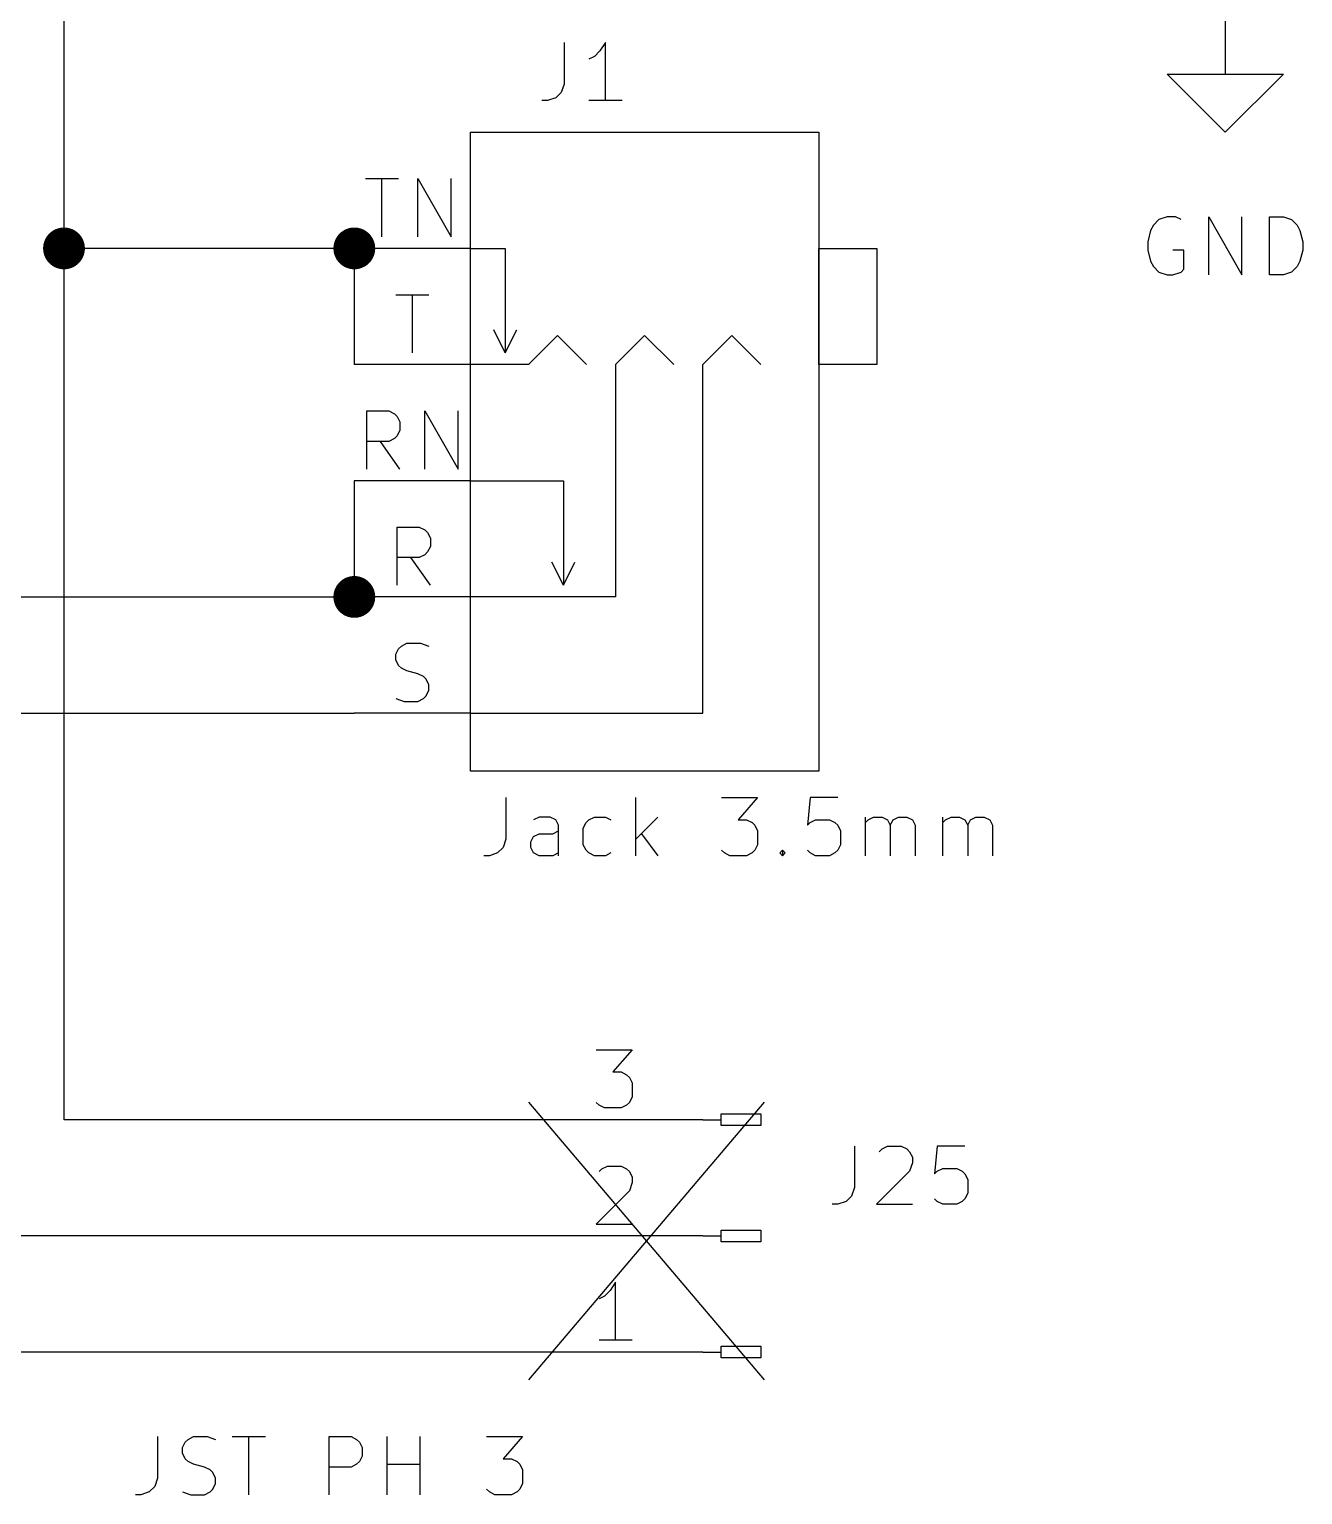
# Model space of a CAD drawing. Extents: x 0.4 to 11.3, y -7.9 to -0.4.
# Drawn here: x 1.82 to 2.917, y -5.223 to -3.961 of the extents above; entities that cross this region are included whole.
import ezdxf

# ---------------------------------------------------------------- set-up
doc = ezdxf.new("R2010")
doc.units = 0
doc.header["$MEASUREMENT"] = 0
for name, color, linetype in [('CYAN2', 4, 'CONTINUOUS'), ('GRAY3', 9, 'CONTINUOUS'), ('GREEN3', 91, 'CONTINUOUS'), ('LORANGE', 41, 'CONTINUOUS'), ('LYELLOW', 51, 'CONTINUOUS'), ('RED2', 1, 'CONTINUOUS'), ('RED3', 11, 'CONTINUOUS')]:
    doc.layers.add(name, color=color, linetype=linetype)

msp = doc.modelspace()

# ---------------------------------------------------------------- linework, layer by layer
at = {"layer": 'CYAN2', "linetype": 'CONTINUOUS'}
for p, q in [((2.2806, -3.9728), (2.2806, -4.0085)), ((2.3163, -3.9728), (2.3115, -3.9799)), ((2.3163, -4.0228), (2.3163, -3.9728)), ((2.3068, -3.9847), (2.302, -3.9871)), ((2.3115, -3.9799), (2.3068, -3.9847)), ((2.2806, -4.0085), (2.2782, -4.0157)), ((2.2663, -4.0228), (2.2615, -4.0228)), ((2.2734, -4.0204), (2.2663, -4.0228)), ((2.2782, -4.0157), (2.2734, -4.0204)), ((2.3306, -4.0228), (2.302, -4.0228)), ((2.8, -4.1228), (2.7929, -4.1252)), ((2.8071, -4.1228), (2.8, -4.1228)), ((2.8119, -4.1252), (2.8071, -4.1228)), ((2.8357, -4.1728), (2.8357, -4.1228)), ((2.8357, -4.1228), (2.8643, -4.1728)), ((2.8643, -4.1728), (2.8643, -4.1228)), ((2.8881, -4.1728), (2.8881, -4.1228)), ((2.8881, -4.1228), (2.9, -4.1228)), ((2.9, -4.1228), (2.9071, -4.1252)), ((2.7857, -4.1347), (2.7833, -4.1442)), ((2.7881, -4.1299), (2.7857, -4.1347)), ((2.7929, -4.1252), (2.7881, -4.1299)), ((2.9071, -4.1252), (2.9119, -4.1299)), ((2.9119, -4.1299), (2.9143, -4.1347)), ((2.9143, -4.1347), (2.9167, -4.1442)), ((2.7833, -4.1442), (2.7833, -4.1514)), ((2.9167, -4.1442), (2.9167, -4.1514)), ((2.7833, -4.1514), (2.7857, -4.1609)), ((2.7857, -4.1609), (2.7881, -4.1657)), ((2.8143, -4.1514), (2.8048, -4.1514)), ((2.8143, -4.168), (2.8143, -4.1514)), ((2.9143, -4.1609), (2.9119, -4.1657)), ((2.9167, -4.1514), (2.9143, -4.1609)), ((2.7881, -4.1657), (2.7929, -4.1704)), ((2.7929, -4.1704), (2.8, -4.1728)), ((2.8, -4.1728), (2.8048, -4.1728)), ((2.8048, -4.1728), (2.8119, -4.1704)), ((2.8119, -4.1704), (2.8143, -4.168)), ((2.9, -4.1728), (2.8881, -4.1728)), ((2.9071, -4.1704), (2.9, -4.1728)), ((2.9119, -4.1657), (2.9071, -4.1704)), ((2.2306, -4.6228), (2.2306, -4.6585)), ((2.3425, -4.6728), (2.3425, -4.6228)), ((2.4163, -4.6228), (2.4472, -4.6228)), ((2.4472, -4.6228), (2.4306, -4.6419)), ((2.4925, -4.6228), (2.4901, -4.6466)), ((2.5163, -4.6228), (2.4925, -4.6228)), ((2.2591, -4.6395), (2.2544, -4.6419)), ((2.2687, -4.6395), (2.2591, -4.6395)), ((2.2734, -4.6419), (2.2687, -4.6395)), ((2.2758, -4.6466), (2.2734, -4.6419)), ((2.2996, -4.6442), (2.302, -4.6419)), ((2.302, -4.6419), (2.3068, -4.6395)), ((2.3068, -4.6395), (2.3163, -4.6395)), ((2.3163, -4.6395), (2.321, -4.6419)), ((2.3615, -4.6395), (2.3425, -4.6585)), ((2.4306, -4.6419), (2.4377, -4.6419)), ((2.4377, -4.6419), (2.4425, -4.6442)), ((2.4925, -4.6442), (2.4972, -4.6419)), ((2.4972, -4.6419), (2.5091, -4.6419)), ((2.5091, -4.6419), (2.5139, -4.6442)), ((2.5401, -4.6728), (2.5401, -4.6395)), ((2.5401, -4.6442), (2.5425, -4.6419)), ((2.5425, -4.6419), (2.5472, -4.6395)), ((2.5472, -4.6395), (2.5544, -4.6395)), ((2.5544, -4.6395), (2.5591, -4.6419)), ((2.5591, -4.6419), (2.5615, -4.6466)), ((2.5615, -4.6466), (2.5639, -4.6419)), ((2.5639, -4.6419), (2.5687, -4.6395)), ((2.5687, -4.6395), (2.5758, -4.6395)), ((2.5758, -4.6395), (2.5806, -4.6419)), ((2.5806, -4.6419), (2.5829, -4.6466)), ((2.6068, -4.6728), (2.6068, -4.6395)), ((2.6068, -4.6442), (2.6091, -4.6419)), ((2.6091, -4.6419), (2.6139, -4.6395)), ((2.6139, -4.6395), (2.621, -4.6395)), ((2.621, -4.6395), (2.6258, -4.6419)), ((2.6258, -4.6419), (2.6282, -4.6466)), ((2.6282, -4.6466), (2.6306, -4.6419)), ((2.6306, -4.6419), (2.6353, -4.6395)), ((2.6353, -4.6395), (2.6425, -4.6395)), ((2.6425, -4.6395), (2.6472, -4.6419)), ((2.6472, -4.6419), (2.6496, -4.6466)), ((2.2544, -4.6561), (2.2591, -4.6538)), ((2.2591, -4.6538), (2.271, -4.6538)), ((2.271, -4.6538), (2.2758, -4.6514)), ((2.2758, -4.6728), (2.2758, -4.6466)), ((2.2972, -4.649), (2.2996, -4.6442)), ((2.2972, -4.6633), (2.2972, -4.649)), ((2.3472, -4.6538), (2.3615, -4.6728)), ((2.4425, -4.6442), (2.4449, -4.6466)), ((2.4449, -4.6466), (2.4472, -4.6514)), ((2.4472, -4.6514), (2.4472, -4.6633)), ((2.4901, -4.6466), (2.4925, -4.6442)), ((2.5139, -4.6442), (2.5163, -4.6466)), ((2.5163, -4.6466), (2.5187, -4.6514)), ((2.5187, -4.6514), (2.5187, -4.6633)), ((2.5615, -4.6466), (2.5615, -4.6728)), ((2.5829, -4.6466), (2.5829, -4.6728)), ((2.6282, -4.6466), (2.6282, -4.6728)), ((2.6496, -4.6466), (2.6496, -4.6728)), ((2.2282, -4.6657), (2.2234, -4.6704)), ((2.2306, -4.6585), (2.2282, -4.6657)), ((2.252, -4.6609), (2.2544, -4.6561)), ((2.252, -4.6657), (2.252, -4.6609)), ((2.2544, -4.6704), (2.252, -4.6657)), ((2.2996, -4.668), (2.2972, -4.6633)), ((2.4472, -4.6633), (2.4449, -4.668)), ((2.5187, -4.6633), (2.5163, -4.668)), ((2.2163, -4.6728), (2.2115, -4.6728)), ((2.2234, -4.6704), (2.2163, -4.6728)), ((2.2591, -4.6728), (2.2544, -4.6704)), ((2.271, -4.6728), (2.2591, -4.6728)), ((2.2758, -4.6704), (2.271, -4.6728)), ((2.302, -4.6704), (2.2996, -4.668)), ((2.3068, -4.6728), (2.302, -4.6704)), ((2.3163, -4.6728), (2.3068, -4.6728)), ((2.321, -4.6704), (2.3163, -4.6728)), ((2.4187, -4.6704), (2.4163, -4.668)), ((2.4234, -4.6728), (2.4187, -4.6704)), ((2.4377, -4.6728), (2.4234, -4.6728)), ((2.4425, -4.6704), (2.4377, -4.6728)), ((2.4449, -4.668), (2.4425, -4.6704)), ((2.4663, -4.6704), (2.4687, -4.668)), ((2.4687, -4.6728), (2.4663, -4.6704)), ((2.4687, -4.668), (2.471, -4.6704)), ((2.4687, -4.668), (2.4687, -4.6728)), ((2.471, -4.6704), (2.4687, -4.6728)), ((2.4925, -4.6704), (2.4901, -4.668)), ((2.4972, -4.6728), (2.4925, -4.6704)), ((2.5091, -4.6728), (2.4972, -4.6728)), ((2.5139, -4.6704), (2.5091, -4.6728)), ((2.5163, -4.668), (2.5139, -4.6704))]:
    msp.add_line(p, q, dxfattribs=at)
at = {"layer": 'GRAY3', "linetype": 'CONTINUOUS'}
for p, q in [((2.3083, -4.8399), (2.3393, -4.8399)), ((2.3083, -4.8399), (2.3393, -4.8399)), ((2.3393, -4.8399), (2.3226, -4.8589)), ((2.3393, -4.8399), (2.3226, -4.8589)), ((2.3226, -4.8589), (2.3298, -4.8589)), ((2.3226, -4.8589), (2.3298, -4.8589)), ((2.3298, -4.8589), (2.3345, -4.8613)), ((2.3298, -4.8589), (2.3345, -4.8613)), ((2.3345, -4.8613), (2.3369, -4.8637)), ((2.3345, -4.8613), (2.3369, -4.8637)), ((2.3369, -4.8637), (2.3393, -4.8684)), ((2.3369, -4.8637), (2.3393, -4.8684)), ((2.3393, -4.8684), (2.3393, -4.8804)), ((2.3393, -4.8684), (2.3393, -4.8804)), ((2.3393, -4.8804), (2.3369, -4.8851)), ((2.3393, -4.8804), (2.3369, -4.8851)), ((2.3107, -4.8875), (2.3083, -4.8851)), ((2.3107, -4.8875), (2.3083, -4.8851)), ((2.3155, -4.8899), (2.3107, -4.8875)), ((2.3155, -4.8899), (2.3107, -4.8875)), ((2.3298, -4.8899), (2.3155, -4.8899)), ((2.3298, -4.8899), (2.3155, -4.8899)), ((2.3345, -4.8875), (2.3298, -4.8899)), ((2.3345, -4.8875), (2.3298, -4.8899)), ((2.3369, -4.8851), (2.3345, -4.8875)), ((2.3369, -4.8851), (2.3345, -4.8875)), ((2.4, -4.9), (2.25, -4.9)), ((2.4, -4.9), (2.25, -4.9)), ((2.4, -4.9), (2.416, -4.9)), ((2.416, -4.905), (2.416, -4.895)), ((2.416, -4.895), (2.45, -4.895)), ((2.45, -4.905), (2.416, -4.905)), ((2.45, -4.895), (2.45, -4.905)), ((2.5306, -4.9228), (2.5306, -4.9585)), ((2.5306, -4.9228), (2.5306, -4.9585)), ((2.552, -4.9276), (2.5544, -4.9252)), ((2.552, -4.9276), (2.5544, -4.9252)), ((2.5544, -4.9252), (2.5591, -4.9228)), ((2.5544, -4.9252), (2.5591, -4.9228)), ((2.5591, -4.9228), (2.571, -4.9228)), ((2.5591, -4.9228), (2.571, -4.9228)), ((2.571, -4.9228), (2.5758, -4.9252)), ((2.571, -4.9228), (2.5758, -4.9252)), ((2.5758, -4.9252), (2.5782, -4.9276)), ((2.5758, -4.9252), (2.5782, -4.9276)), ((2.5782, -4.9276), (2.5806, -4.9323)), ((2.5782, -4.9276), (2.5806, -4.9323)), ((2.602, -4.9228), (2.5996, -4.9466)), ((2.602, -4.9228), (2.5996, -4.9466)), ((2.6258, -4.9228), (2.602, -4.9228)), ((2.6258, -4.9228), (2.602, -4.9228)), ((2.3107, -4.9446), (2.3131, -4.9423)), ((2.3107, -4.9446), (2.3131, -4.9423)), ((2.3131, -4.9423), (2.3179, -4.9399)), ((2.3131, -4.9423), (2.3179, -4.9399)), ((2.3179, -4.9399), (2.3298, -4.9399)), ((2.3179, -4.9399), (2.3298, -4.9399)), ((2.3298, -4.9399), (2.3345, -4.9423)), ((2.3298, -4.9399), (2.3345, -4.9423)), ((2.3345, -4.9423), (2.3369, -4.9446)), ((2.3345, -4.9423), (2.3369, -4.9446)), ((2.3369, -4.9446), (2.3393, -4.9494)), ((2.3369, -4.9446), (2.3393, -4.9494)), ((2.5782, -4.9442), (2.5496, -4.9728)), ((2.5782, -4.9442), (2.5496, -4.9728)), ((2.5806, -4.9371), (2.5782, -4.9442)), ((2.5806, -4.9371), (2.5782, -4.9442)), ((2.5806, -4.9323), (2.5806, -4.9371)), ((2.5806, -4.9323), (2.5806, -4.9371)), ((2.5996, -4.9466), (2.602, -4.9442)), ((2.5996, -4.9466), (2.602, -4.9442)), ((2.602, -4.9442), (2.6068, -4.9419)), ((2.602, -4.9442), (2.6068, -4.9419)), ((2.6068, -4.9419), (2.6187, -4.9419)), ((2.6068, -4.9419), (2.6187, -4.9419)), ((2.6187, -4.9419), (2.6234, -4.9442)), ((2.6187, -4.9419), (2.6234, -4.9442)), ((2.6234, -4.9442), (2.6258, -4.9466)), ((2.6234, -4.9442), (2.6258, -4.9466)), ((2.3393, -4.9542), (2.3369, -4.9613)), ((2.3393, -4.9542), (2.3369, -4.9613)), ((2.3393, -4.9494), (2.3393, -4.9542)), ((2.3393, -4.9494), (2.3393, -4.9542)), ((2.6258, -4.9466), (2.6282, -4.9514)), ((2.6258, -4.9466), (2.6282, -4.9514)), ((2.6282, -4.9514), (2.6282, -4.9633)), ((2.6282, -4.9514), (2.6282, -4.9633)), ((2.3369, -4.9613), (2.3083, -4.9899)), ((2.3369, -4.9613), (2.3083, -4.9899)), ((2.5282, -4.9657), (2.5234, -4.9704)), ((2.5282, -4.9657), (2.5234, -4.9704)), ((2.5306, -4.9585), (2.5282, -4.9657)), ((2.5306, -4.9585), (2.5282, -4.9657)), ((2.602, -4.9704), (2.5996, -4.968)), ((2.602, -4.9704), (2.5996, -4.968)), ((2.6258, -4.968), (2.6234, -4.9704)), ((2.6258, -4.968), (2.6234, -4.9704)), ((2.6282, -4.9633), (2.6258, -4.968)), ((2.6282, -4.9633), (2.6258, -4.968)), ((2.5163, -4.9728), (2.5115, -4.9728)), ((2.5163, -4.9728), (2.5115, -4.9728)), ((2.5234, -4.9704), (2.5163, -4.9728)), ((2.5234, -4.9704), (2.5163, -4.9728)), ((2.5496, -4.9728), (2.5806, -4.9728)), ((2.5496, -4.9728), (2.5806, -4.9728)), ((2.6068, -4.9728), (2.602, -4.9704)), ((2.6068, -4.9728), (2.602, -4.9704)), ((2.6187, -4.9728), (2.6068, -4.9728)), ((2.6187, -4.9728), (2.6068, -4.9728)), ((2.6234, -4.9704), (2.6187, -4.9728)), ((2.6234, -4.9704), (2.6187, -4.9728)), ((2.3083, -4.9899), (2.3393, -4.9899)), ((2.3083, -4.9899), (2.3393, -4.9899)), ((2.416, -5.005), (2.416, -4.995)), ((2.416, -4.995), (2.45, -4.995)), ((2.45, -4.995), (2.45, -5.005)), ((2.4, -5), (2.25, -5)), ((2.4, -5), (2.25, -5)), ((2.4, -5), (2.416, -5)), ((2.45, -5.005), (2.416, -5.005)), ((2.325, -5.0399), (2.3202, -5.047)), ((2.325, -5.0399), (2.3202, -5.047)), ((2.325, -5.0899), (2.325, -5.0399)), ((2.325, -5.0899), (2.325, -5.0399)), ((2.3155, -5.0518), (2.3107, -5.0542)), ((2.3155, -5.0518), (2.3107, -5.0542)), ((2.3202, -5.047), (2.3155, -5.0518)), ((2.3202, -5.047), (2.3155, -5.0518)), ((2.3393, -5.0899), (2.3107, -5.0899)), ((2.3393, -5.0899), (2.3107, -5.0899)), ((2.416, -5.105), (2.416, -5.095)), ((2.416, -5.095), (2.45, -5.095)), ((2.45, -5.095), (2.45, -5.105)), ((2.4, -5.1), (2.25, -5.1)), ((2.4, -5.1), (2.25, -5.1)), ((2.4, -5.1), (2.416, -5.1)), ((2.45, -5.105), (2.416, -5.105)), ((1.9306, -5.1728), (1.9306, -5.2085)), ((1.9306, -5.1728), (1.9306, -5.2085)), ((1.952, -5.1823), (1.9544, -5.1776)), ((1.952, -5.1823), (1.9544, -5.1776)), ((1.952, -5.1871), (1.952, -5.1823)), ((1.952, -5.1871), (1.952, -5.1823)), ((1.9544, -5.1776), (1.9568, -5.1752)), ((1.9544, -5.1776), (1.9568, -5.1752)), ((1.9568, -5.1752), (1.9615, -5.1728)), ((1.9568, -5.1752), (1.9615, -5.1728)), ((1.9615, -5.1728), (1.9734, -5.1728)), ((1.9615, -5.1728), (1.9734, -5.1728)), ((1.9734, -5.1728), (1.9806, -5.1752)), ((1.9734, -5.1728), (1.9806, -5.1752)), ((1.9949, -5.1728), (2.0234, -5.1728)), ((1.9949, -5.1728), (2.0234, -5.1728)), ((2.0091, -5.2228), (2.0091, -5.1728)), ((2.0091, -5.2228), (2.0091, -5.1728)), ((2.0782, -5.2228), (2.0782, -5.1728)), ((2.0782, -5.1728), (2.0972, -5.1728)), ((2.0782, -5.2228), (2.0782, -5.1728)), ((2.0782, -5.1728), (2.0972, -5.1728)), ((2.0972, -5.1728), (2.102, -5.1752)), ((2.0972, -5.1728), (2.102, -5.1752)), ((2.102, -5.1752), (2.1044, -5.1776)), ((2.102, -5.1752), (2.1044, -5.1776)), ((2.1044, -5.1776), (2.1068, -5.1823)), ((2.1044, -5.1776), (2.1068, -5.1823)), ((2.1068, -5.1823), (2.1068, -5.1895)), ((2.1068, -5.1823), (2.1068, -5.1895)), ((2.1282, -5.2228), (2.1282, -5.1728)), ((2.1282, -5.2228), (2.1282, -5.1728)), ((2.1568, -5.2228), (2.1568, -5.1728)), ((2.1568, -5.2228), (2.1568, -5.1728)), ((2.2139, -5.1728), (2.2449, -5.1728)), ((2.2139, -5.1728), (2.2449, -5.1728)), ((2.2449, -5.1728), (2.2282, -5.1919)), ((2.2449, -5.1728), (2.2282, -5.1919)), ((1.9544, -5.1919), (1.952, -5.1871)), ((1.9544, -5.1919), (1.952, -5.1871)), ((1.9568, -5.1942), (1.9544, -5.1919)), ((1.9568, -5.1942), (1.9544, -5.1919)), ((1.9615, -5.1966), (1.9568, -5.1942)), ((1.9615, -5.1966), (1.9568, -5.1942)), ((1.971, -5.199), (1.9615, -5.1966)), ((1.971, -5.199), (1.9615, -5.1966)), ((2.102, -5.1966), (2.0972, -5.199)), ((2.102, -5.1966), (2.0972, -5.199)), ((2.1044, -5.1942), (2.102, -5.1966)), ((2.1044, -5.1942), (2.102, -5.1966)), ((2.1068, -5.1895), (2.1044, -5.1942)), ((2.1068, -5.1895), (2.1044, -5.1942)), ((2.1282, -5.1966), (2.1568, -5.1966)), ((2.1282, -5.1966), (2.1568, -5.1966)), ((2.2282, -5.1919), (2.2353, -5.1919)), ((2.2282, -5.1919), (2.2353, -5.1919)), ((2.2353, -5.1919), (2.2401, -5.1942)), ((2.2353, -5.1919), (2.2401, -5.1942)), ((2.2401, -5.1942), (2.2425, -5.1966)), ((2.2401, -5.1942), (2.2425, -5.1966)), ((2.2425, -5.1966), (2.2449, -5.2014)), ((2.2425, -5.1966), (2.2449, -5.2014)), ((1.9306, -5.2085), (1.9282, -5.2157)), ((1.9306, -5.2085), (1.9282, -5.2157)), ((1.9758, -5.2014), (1.971, -5.199)), ((1.9758, -5.2014), (1.971, -5.199)), ((1.9782, -5.2038), (1.9758, -5.2014)), ((1.9782, -5.2038), (1.9758, -5.2014)), ((1.9806, -5.2085), (1.9782, -5.2038)), ((1.9806, -5.2085), (1.9782, -5.2038)), ((1.9806, -5.2133), (1.9806, -5.2085)), ((1.9806, -5.2133), (1.9806, -5.2085)), ((2.0972, -5.199), (2.0782, -5.199)), ((2.0972, -5.199), (2.0782, -5.199)), ((2.2449, -5.2014), (2.2449, -5.2133)), ((2.2449, -5.2014), (2.2449, -5.2133)), ((1.9234, -5.2204), (1.9163, -5.2228)), ((1.9234, -5.2204), (1.9163, -5.2228)), ((1.9282, -5.2157), (1.9234, -5.2204)), ((1.9282, -5.2157), (1.9234, -5.2204)), ((1.952, -5.2204), (1.9591, -5.2228)), ((1.952, -5.2204), (1.9591, -5.2228)), ((1.971, -5.2228), (1.9758, -5.2204)), ((1.971, -5.2228), (1.9758, -5.2204)), ((1.9758, -5.2204), (1.9782, -5.218)), ((1.9758, -5.2204), (1.9782, -5.218)), ((1.9782, -5.218), (1.9806, -5.2133)), ((1.9782, -5.218), (1.9806, -5.2133)), ((2.2163, -5.2204), (2.2139, -5.218)), ((2.2163, -5.2204), (2.2139, -5.218)), ((2.221, -5.2228), (2.2163, -5.2204)), ((2.221, -5.2228), (2.2163, -5.2204)), ((2.2401, -5.2204), (2.2353, -5.2228)), ((2.2401, -5.2204), (2.2353, -5.2228)), ((2.2425, -5.218), (2.2401, -5.2204)), ((2.2425, -5.218), (2.2401, -5.2204)), ((2.2449, -5.2133), (2.2425, -5.218)), ((2.2449, -5.2133), (2.2425, -5.218)), ((1.9163, -5.2228), (1.9115, -5.2228)), ((1.9163, -5.2228), (1.9115, -5.2228)), ((1.9591, -5.2228), (1.971, -5.2228)), ((1.9591, -5.2228), (1.971, -5.2228)), ((2.2353, -5.2228), (2.221, -5.2228)), ((2.2353, -5.2228), (2.221, -5.2228))]:
    msp.add_line(p, q, dxfattribs=at)
at = {"layer": 'GREEN3', "linetype": 'CONTINUOUS'}
for p, q in [((1.85, -4.15), (1.85, -3.6)), ((2.1, -4.15), (1.85, -4.15)), ((1.85, -4.9), (1.85, -4.15)), ((2.1, -4.15), (2.1, -4.25)), ((2.1, -4.35), (2.1, -4.45)), ((0.85, -4.45), (2.1, -4.45)), ((1.4, -4.55), (2.1, -4.55)), ((2.25, -4.9), (1.85, -4.9)), ((2.25, -5), (1.4, -5)), ((2.25, -5.1), (0.85, -5.1))]:
    msp.add_line(p, q, dxfattribs=at)
at = {"layer": 'GREEN3', "const_width": 0.018}
for points in [[(1.841, -4.15, 1), (1.859, -4.15, 1)], [(2.091, -4.15, 1), (2.109, -4.15, 1)], [(2.091, -4.45, 1), (2.109, -4.45, 1)]]:
    msp.add_lwpolyline(points, format="xyb", close=True, dxfattribs=at)
at = {"layer": 'LORANGE', "linetype": 'CONTINUOUS'}
for p, q in [((2.25, -4.885), (2.453, -5.124)), ((2.453, -4.885), (2.25, -5.124)), ((2.25, -4.885), (2.453, -5.124)), ((2.453, -4.885), (2.25, -5.124))]:
    msp.add_line(p, q, dxfattribs=at)
at = {"layer": 'LYELLOW', "linetype": 'CONTINUOUS'}
for p, q in [((2.2, -4.6), (2.2, -4.05)), ((2.2, -4.05), (2.5, -4.05)), ((2.5, -4.05), (2.5, -4.6)), ((2.5, -4.6), (2.2, -4.6))]:
    msp.add_line(p, q, dxfattribs=at)
at = {"layer": 'RED2', "linetype": 'CONTINUOUS'}
for p, q in [((2.85, -3.95), (2.85, -4)), ((2.85, -4.05), (2.8, -4)), ((2.8, -4), (2.85, -4)), ((2.85, -4), (2.9, -4)), ((2.9, -4), (2.85, -4.05)), ((2.2, -4.6), (2.2, -4.05)), ((2.2, -4.05), (2.5, -4.05)), ((2.5, -4.05), (2.5, -4.6)), ((2.2, -4.15), (2.1, -4.15)), ((2.2, -4.15), (2.23, -4.15)), ((2.23, -4.15), (2.23, -4.24)), ((2.5, -4.25), (2.5, -4.15)), ((2.5, -4.15), (2.55, -4.15)), ((2.55, -4.15), (2.55, -4.25)), ((2.23, -4.24), (2.22, -4.22)), ((2.23, -4.24), (2.24, -4.22)), ((2.275, -4.225), (2.25, -4.25)), ((2.3, -4.25), (2.275, -4.225)), ((2.35, -4.225), (2.325, -4.25)), ((2.375, -4.25), (2.35, -4.225)), ((2.4, -4.25), (2.425, -4.225)), ((2.425, -4.225), (2.45, -4.25)), ((2.2, -4.25), (2.1, -4.25)), ((2.25, -4.25), (2.2, -4.25)), ((2.325, -4.25), (2.325, -4.45)), ((2.4, -4.55), (2.4, -4.25)), ((2.55, -4.25), (2.5, -4.25)), ((2.2, -4.35), (2.1, -4.35)), ((2.2, -4.35), (2.28, -4.35)), ((2.28, -4.35), (2.28, -4.44)), ((2.28, -4.44), (2.27, -4.42)), ((2.28, -4.44), (2.29, -4.42)), ((2.2, -4.45), (2.1, -4.45)), ((2.325, -4.45), (2.2, -4.45)), ((2.2, -4.55), (2.1, -4.55)), ((2.2, -4.55), (2.4, -4.55)), ((2.5, -4.6), (2.2, -4.6))]:
    msp.add_line(p, q, dxfattribs=at)
at = {"layer": 'RED3', "linetype": 'CONTINUOUS'}
for p, q in [((2.1095, -4.0899), (2.1381, -4.0899)), ((2.1238, -4.1399), (2.1238, -4.0899)), ((2.1548, -4.1399), (2.1548, -4.0899)), ((2.1548, -4.0899), (2.1833, -4.1399)), ((2.1833, -4.1399), (2.1833, -4.0899)), ((2.1357, -4.1899), (2.1643, -4.1899)), ((2.15, -4.2399), (2.15, -4.1899)), ((2.1107, -4.3399), (2.1107, -4.2899)), ((2.1107, -4.2899), (2.1298, -4.2899)), ((2.1298, -4.2899), (2.1345, -4.2923)), ((2.1345, -4.2923), (2.1369, -4.2946)), ((2.1369, -4.2946), (2.1393, -4.2994)), ((2.1393, -4.2994), (2.1393, -4.3065)), ((2.1607, -4.3399), (2.1607, -4.2899)), ((2.1607, -4.2899), (2.1893, -4.3399)), ((2.1893, -4.3399), (2.1893, -4.2899)), ((2.1345, -4.3137), (2.1298, -4.3161)), ((2.1369, -4.3113), (2.1345, -4.3137)), ((2.1393, -4.3065), (2.1369, -4.3113)), ((2.1298, -4.3161), (2.1107, -4.3161)), ((2.1393, -4.3399), (2.1226, -4.3161)), ((2.1369, -4.4399), (2.1369, -4.3899)), ((2.1369, -4.3899), (2.1559, -4.3899)), ((2.1559, -4.3899), (2.1607, -4.3923)), ((2.1607, -4.3923), (2.1631, -4.3946)), ((2.1631, -4.3946), (2.1655, -4.3994)), ((2.1655, -4.3994), (2.1655, -4.4065)), ((2.1607, -4.4137), (2.1559, -4.4161)), ((2.1631, -4.4113), (2.1607, -4.4137)), ((2.1655, -4.4065), (2.1631, -4.4113)), ((2.1559, -4.4161), (2.1369, -4.4161)), ((2.1655, -4.4399), (2.1488, -4.4161)), ((2.1405, -4.4923), (2.1452, -4.4899)), ((2.1452, -4.4899), (2.1571, -4.4899)), ((2.1571, -4.4899), (2.1643, -4.4923)), ((2.1357, -4.4994), (2.1381, -4.4946)), ((2.1357, -4.5042), (2.1357, -4.4994)), ((2.1381, -4.4946), (2.1405, -4.4923)), ((2.1381, -4.5089), (2.1357, -4.5042)), ((2.1405, -4.5113), (2.1381, -4.5089)), ((2.1452, -4.5137), (2.1405, -4.5113)), ((2.1548, -4.5161), (2.1452, -4.5137)), ((2.1595, -4.5184), (2.1548, -4.5161)), ((2.1619, -4.5208), (2.1595, -4.5184)), ((2.1643, -4.5256), (2.1619, -4.5208)), ((2.1643, -4.5304), (2.1643, -4.5256)), ((2.1357, -4.5375), (2.1429, -4.5399)), ((2.1429, -4.5399), (2.1548, -4.5399)), ((2.1548, -4.5399), (2.1595, -4.5375)), ((2.1595, -4.5375), (2.1619, -4.5351)), ((2.1619, -4.5351), (2.1643, -4.5304))]:
    msp.add_line(p, q, dxfattribs=at)

doc.saveas('drawing.dxf')
